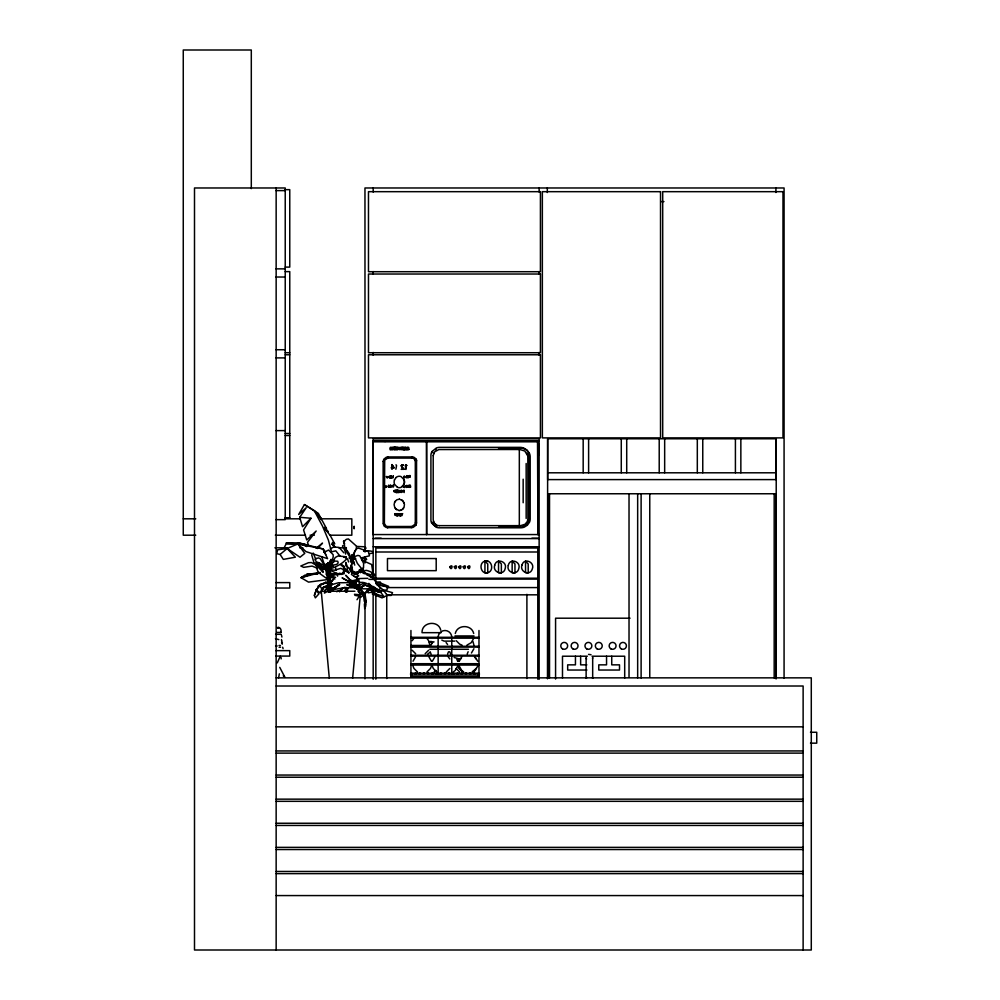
<?xml version="1.0" encoding="UTF-8"?>
<svg xmlns="http://www.w3.org/2000/svg" width="1000" height="1000" viewBox="0 0 1000 1000"><rect width="100%" height="100%" fill="white"/><g stroke="black" fill="none" stroke-linecap="round" stroke-linejoin="round"><path stroke-width="1.5" d="M539.3 534.562L372.788 534.562L372.8 440.7L539.3 440.688M537.788 534.562L537.8 440.7M547.487 678.8L547.65 438.775L776.25 438.775L776.25 479.6L547.65 479.6L547.65 438.775M776.087 678.975L776.25 438.775M523.162 479.2L523.162 502.75M526.163 463.5L526.163 518.45M346.488 587.487L347.938 588.075L347.212 587.65C348.438 587.762 343.812 588.263 345.525 592.025M394.825 501.788L395.288 501.15M408.675 487C406.838 487.762 409.1 483.4 408.675 487M387.738 527.638L387.775 526.512L411.825 526.487L414.988 524.312A3.287 3.287 0 0 0 415.3 522.913L415.3 460.825L413.762 458.425A3.325 3.325 0 0 0 412.638 458.088L387.675 458.088L384.688 460.138L384.387 523.5L386.062 526.112A3.625 3.625 0 0 0 387.3 526.487L387.725 527.612L411.312 527.638A5.812 5.812 0 0 0 413.312 527.275L415.863 525.288M412.188 458.062L412.238 456.95L388.162 456.95A5.562 5.562 0 0 0 386.238 457.287L383.812 459.188L383.137 461.425L383.137 523.538L384.1 526.038L385.988 527.325A5.088 5.088 0 0 0 387.75 527.638M408.05 475.7C406.75 479.837 411.037 476.025 408.05 475.7M282.225 644.212L282.337 642.412M433.2 455.625L434.562 451.875L438.837 449.562L519.888 449.5L524.8 451.037L527.837 455.975L527.9 518.8L527.35 521.462L525.062 524.25L520.588 525.65L439.45 525.65M281.613 643.2L281.775 640.863M412.25 456.95A4.787 4.787 0 0 1 413.9 457.238L415.988 458.862L416.55 460.788L416.55 522.95L415.85 525.288M347.238 569.913L347.463 567.188L345.825 562.438L345.838 565.775L348.9 568.025L350.375 570.588L358.713 575.825L356.812 576.962L354.25 576.375M352.625 678.25L360.238 595.9M350.487 561.812L350.875 557.575M351.213 562.025L351.875 554.963M359.613 572.013L359.762 570.5M408.05 476.425C408.938 474.087 409.05 479.263 408.05 476.938M350.575 585.375L354.4 583.775L365.075 594.212C364.012 599.4 367.85 603.425 364.65 608.538L364.637 603.138L366.112 601.15L365.075 594.212L354.4 583.775L351.887 584.675M351.287 565.225L351.912 573.3M592.562 658.45L592.675 657.6M354.812 557.812L355.025 556.413L357.9 555.425L359.812 555.9L363.612 563.4L363.537 567.788L360.5 570.363M410.55 487.038L409.688 487.212L409.613 486.375M278.587 677.962L279.325 673.825M353.812 573.913L354.137 572.463L358.85 571.525L360.975 569.513L360.9 567.775L357.375 563.387L355.513 559.175L352.25 557.8L351.55 567.075L353.363 572.55M346.262 591.95L346.9 589.075M346.562 590.875L347.2 588M347 592.2L347.95 587.888M385.85 487.413C388.462 485.538 384.212 485.188 385.863 487.413M387.75 477.738C388.925 475.175 386.8 479.963 386.312 476.438C387.113 477.738 387.6 477.275 388.075 476.438M357.975 591.287L362.738 595.175L365.075 594.212L364.312 597.25L361.188 591.737L361.512 590.013L359.938 590.712L353.25 586.9M389.3 487.05C389.738 482.438 386.55 488.288 389.3 487.05M407.413 477.438C407.837 472.788 404.688 478.688 407.425 477.438M409.137 449.375C405.938 450.312 411.337 446.637 407.238 447.413C409.75 446.7 405.012 450.988 409.137 449.375M331.625 590.425L332.4 588.038M410.55 487.038L409.487 487.375L409.613 486.05M277.262 662.887L280.225 656.287M331 582.362L325.225 582.362L326.087 582.45L318 586.35L320.562 584.6L316.012 589.825L318.913 593.85L315.325 597.875L314.363 595.4L316.238 590.163L320.562 584.6L331.825 581.062M352.413 567.325L350.175 571.85M433.438 453.988L433.713 453.237M349.9 569.5L352.075 562.775C351.85 557.062 345.337 553.45 346.337 547.612L345.613 547.863L346.025 549.538M394.738 501.688L394.1 504.675L394.775 507.562M323.562 587.238L323.825 586.613L321.413 591.038L324.4 586.812L330.887 583.175M352.5 555.588L351.562 558.387L353.75 557.087L354.613 551.475L356.625 548.663L358.663 548.125L368.512 551.688L369.438 555.8L361.912 557.75M413.025 661.237L415.487 656.963M432.35 661.237L434.812 656.963M431.425 666.162L430.475 668.462L426.987 671.95M455.288 633.475C457.3 624.325 471.675 624.325 473.688 633.475M447.587 654.038L448.537 651.737M458.2 661.237L459.15 658.938M458.6 661.237L459.55 658.938M459.263 661.237L461.725 656.963M457.675 666.162L455.213 670.438L453.237 671.95M467.188 654.038L468.137 651.737M473.688 638.4L471.225 642.675L466.95 645.138M473.9 648.75L471.438 653.012M477.663 666.162L475.188 670.438L473.225 671.95M281.562 640.7L281.5 639.55M360.5 572.75L360.863 571.95M365.075 594.212L363.738 597.175L364.325 601.462L366.112 601.15L364.513 604.388L364.675 607.163L365.325 606.825M401.35 465.6L402.113 464.775M408.825 485.525C405.913 484.925 409.675 490 408.825 485.525M394.438 479.9L396.075 477.512M396.012 477.512L397.225 476.725A4.688 4.688 0 0 1 401.112 476.625L404.025 479.65A6.3 6.3 0 0 1 404.125 484.025L401.337 487.2A4.688 4.688 0 0 1 397.4 487.3M328.15 579.237L329.35 576.9L328.825 571.287M390.387 477.875C391.087 473.425 387.837 478.263 390.288 477.975M304.425 504.575L318.312 513.35L320.9 518.15L314.275 510.65L304.425 504.575L298.688 514.462L306.225 507.738L299.7 517.312L302.55 526.712L310.963 518.25L299.7 517.312M322.663 589.1L320.462 592.825L316.238 590.163L314.363 595.4M323.862 586.75L321.538 590.612L321.488 588.2L320.125 586.188L320.55 584.312L324.688 582.9L327.85 583.212M332.312 583.6L328.55 589.625L332.212 584L326.662 589.425L329.812 584.9M310.963 518.25L303.575 529.925L306.75 539.975L316.175 531.025L307.5 542.362L308.425 545.275M357 599.725L359.288 596.138L354.85 595.337M399.087 510.575C403.237 510.737 405.688 505.6 403.8 502.15M402.85 509.025L403.7 507.875M361.812 571.975L362.425 571.15L363.188 572.55M327.837 570.938L330.012 568.612C325.1 569.875 318.962 568.75 315.887 564.688L316.962 564M412.15 640.7L413.663 638.725M431.087 644.513L432.6 642.537M428.65 650.225L425.163 653.713M449.8 668.462L446.312 671.95M476.05 668.462L472.562 671.95M388.975 487.113L388.663 485.387L388.825 487.212M278.75 627.513L277.638 627.85M432.013 452.663L432.587 451.987M402.488 486.413C404.825 484.562 402.262 486.05 403.725 487.113C403.875 485.9 406.362 485.763 404.45 487.488M361.788 587.275L364.875 583.775M329.913 584.275L327.137 587.312L333.6 579.038L327.463 585.875L338.413 582.775L350.85 582.638L342.1 577.875L353.612 583.962L345.712 575.25L354.338 584.312L356.6 585.388L351.4 580.612M331.362 591.337L335.812 586.838L328.013 591.85M317.512 548.538L322.512 543.1L316.625 547.837M355.275 583.362L358.363 580.013L359.6 583.95L355.538 586.087M339.438 591.425L342.413 588.25L345.075 587.25M339.588 591.8L342.413 588.25M326.425 569.75L332.038 564.012L335.188 557.513L337.975 556.025L345.588 556.7L346.362 559.225C341.463 564.425 334.7 567.837 327.762 569.425M371.725 573.462L372.837 572.337L371.65 564.513L361.912 560.15M328.787 586.263L324.762 590.325L324.462 593.1L339.712 584.475L337.375 586.237M331.5 591.15L335.812 586.838M343.025 545.462L342.562 545.925C341.438 545.112 346.45 551.862 345.613 554.113M364.012 593.625L371.65 586.237L368.812 583.362M392.738 477.55C393.638 474.087 393.088 479.175 392.725 477.55M368.913 579.4L374.525 579.388L374.188 577.337C368.25 577.525 364.938 571.362 359.212 571.263L356.362 573.625M409.6 486.375L410.525 486.425L410.325 485.275L409.312 485.275L410.138 485.538L409.613 486.05M311.7 554.888L313.962 562.788L320.087 563.525M355.425 574.425L358.375 571.825M360.788 597.263L369.35 589.888M341.138 574.1L345.375 570.5L348.988 572.875M280.113 554.438L283.325 559.388L295.4 557.2L287.137 548.513L284.387 547.312L286.075 544.038L297.825 543.95L304.775 553.375L300.012 557.225L287.137 548.513L277.587 549.825L276.762 553.688L280.113 554.438L287.137 548.513L297.825 543.95L307.238 545L323.15 548.975L327.562 558.663L305.988 551.6L297.825 543.95L285.988 543.088L297.525 542.85L307.238 545L298.488 542.675L306.725 546.562M342.925 587.975L339.462 590.788L336.613 591.688M326.463 568.138L328.237 566.712M427.463 654.262L429.438 652.75M434.062 671.95L436.037 670.438M472.163 671.95L474.137 670.438M352.025 556.6L353.812 555.225M330.337 591.5L335.025 587.987M337.075 586.5L330.175 591.038L339.438 584.237L328.812 592.112L334.175 588.638M336.725 586.225L330.525 590.763L337.738 585.462L331.7 589.837L343.688 587.85L355.238 587.762L346.812 584.725L356.975 588.612L349.338 583.038L357.438 588.837M343.275 572.025L345.375 570.5L347.512 572.1M330.275 548.962L333.462 547.05L339.062 547.4L343.875 552.825M390.863 477.312C393 480.087 391.413 472.962 390.863 477.312M353.438 583.075L358.363 580.013L353.075 583.175M330.962 591.838L331.012 588.3M327.5 570.612L329.162 579.375L328.462 579.763L327.688 579.637L325.825 570M330.387 589.212L331.012 588.275L331.587 590.9M356.95 586.925L363.188 583.488M330.225 565.4L332.438 564.188M358.975 588.513L365.275 585.075L375.4 588.9L380.712 592.288L384.025 596.7L375.387 593.763L369.762 588.938M318.25 562.525L319.275 564.487L325.75 569.5L327.3 569.738M329.988 583.413L329.087 578.85L328.312 578.75L329.162 579.375L327.612 579.125L328.775 584.987M363.75 550.938L365.962 548.212L365.238 546.8L356.763 546.438M376.012 582.75L380.4 582.987L388.663 586.35L376.875 584.6L383.438 590.163L392.537 592.663L391.087 595.45L387.2 595.4L382.038 597.875L372.212 593.85L375.025 592.925M484.938 561.1C478.225 562.95 480.737 574.688 487.75 572.775C494.462 570.925 491.95 559.175 484.938 561.1L484.938 572.775L487.75 572.775L487.75 563.95L484.938 561.1L487.75 561.1M406.95 477.6L406.788 475.775L406.962 477.6M323.888 552.388L328.587 550.037L333.113 554.663C334.3 560.85 327.45 563.162 325.5 568L321.788 556.862M358.375 588.162L365.275 585.075L380.712 592.288L368.775 589.738L375.4 588.9L359.825 588.775M331.3 551.888L335.8 550.837L339.95 556M370.288 587.413L372.925 586.287M400.425 510.425L401.688 509.9M353.275 582.125L358.812 579.913M358.2 572.975L356.175 573.675L352.025 572.7L357.25 574.163M360.225 572.275L366.138 570.35C368.688 570.462 376.8 574.475 374.525 575.788L364.4 572.925M377.825 592.013L386.938 589.825L387.85 587.025L376.875 584.6M340.95 574.45L344.188 573.713L344.188 571.737L342.95 569.275L340.712 568.35L334.438 570.237L326.575 569.025L328.562 570.8L330.363 570.475L338.425 574.1M338.612 573.587L340.112 573.138M324.8 583.35L331.887 581.263M586.562 677.312L586.275 677.387A3.613 0.8 0 0 0 586.275 678.2M361.737 558.938L366.163 558.575L366.675 559.462L364.575 560.638M320.462 572.5L301.038 577.7L308.538 582.125L330.65 579.188L328.375 571.95M395.075 513.725C393.688 516.038 396.763 515.875 396.125 513.713L395.075 513.725M350.163 581.388L358.612 579.188L351.4 574.45M363.675 551.287C365.75 550.3 374.963 550.763 373.038 552.913L369.462 553.8M351.15 556.1L352.975 555.688M319.275 572.413L304.85 575.163L301.038 577.7L310.613 574.325L306.737 574.175L317.663 574.188M355.7 558.612L351.438 559.487L355.312 558.888M367.837 578.325L356.975 578.612M374.3 591.75L368.212 592.825L366.962 590.337M377.35 591.225L383.438 590.163L387.2 595.4M324.038 587.413L328.663 586.712M322.075 567.837L324.888 567.438L322.062 567.612M434.025 641.875L429.087 641.875M461.4 658.475L458.938 658.8L454.175 657.525M588.55 654.388L591.038 654.725M399.475 499.137L396.812 499.812L394.938 501.838M383.45 523.525L384.363 523.5M415.3 460.825L416.55 460.788A3.487 3.487 0 0 0 416.238 459.325M285.225 189.65L289.762 189.65L289.762 267.1L285.225 267.1M276 190.613L285.225 190.613M660.837 201.588L663.938 201.588M276 268.863L285.225 268.863M285.225 271.625L289.762 271.625L289.762 518.25L285.225 518.25M276 277.025L285.225 277.025M276 349.738L285.225 349.738M285.225 352.725L289.762 352.725M285.225 354.775L289.762 354.775M276 357.9L285.225 357.9M276 430.613L285.225 430.613M285.225 433.475L289.762 433.475M285.225 435.525L289.762 435.525M537.938 441.062L372.938 440.688M372.788 441.812L537.788 441.812M539.188 444.475L539.188 445.225M539.188 446.725L539.188 447.475M498.488 448.15L522.575 448.263L526.275 449.825L528.675 452.825L529.263 518.825A7.675 7.675 0 0 1 528.725 521.625L526.487 524.8L521.925 527L498.775 527M539.188 448.225L539.188 448.975M539.188 450.475L539.188 451.225M539.188 452.738L539.188 453.488M539.188 454.237L539.188 454.988M403.738 469.2L401.125 469.3L403.95 469.3L401.35 466.012M395.863 469.263C397.013 464.175 396.375 465.325 395.962 464.837M547.65 472.8L776.225 472.8M393.363 485.15C392.262 489.162 394.625 485.863 393.35 485.15M285.225 517.762L289.762 517.762M183.263 518.812L195.75 518.812M284.713 518.812L300.325 518.812M320.613 518.812L351.825 518.812L351.825 535.2L329.975 535.2L324.062 527.663L328.225 531.75L324.513 527.362L326.525 528.6L322.362 520.85L314.275 510.65L322.5 526.112L328.4 540.112L331.438 551.613M276 519.65L285.225 519.65L285.225 187.975L194.5 187.975L194.5 950L811.287 950L811.287 677.85L276.15 677.85M537.938 534.188L537.525 441.062M195.75 535.2L183.263 535.2L183.263 50L251.3 50L251.3 188.625M275.35 535.2L305.438 535.2M310.075 535.2L314.375 535.2M375.125 538.225L381.2 538.225M531.875 538.225L537.95 538.225M373.188 538.6L539.138 538.6M373.188 546.763L539.138 546.763M274.9 547.812L287.325 547.812M299.75 547.812L302.863 547.812M338.587 547.812L343.25 547.812M375.85 552L537.788 552M375.85 578.212L537.788 578.212M375.85 579.125L537.788 579.125M275.875 582.6L289.762 582.6L289.762 588.038L275.875 588.038M386.75 587.575L537.788 587.575M354.9 591.237L321.262 591.237L329.312 678.25M386.75 594.825L537.788 594.825M630.062 618.2L555.575 618.2L555.575 679.075M277.175 627.513C280.3 626.737 281.688 629.85 280.912 632.425M277.8 627.987L278.712 627.987M276.975 632.425L281.075 632.425M441.087 632.675L422.038 632.675C421.55 621.95 438.45 619.725 440.763 630.212M275.6 634.312L281.212 634.312M454.963 635.938L474.012 635.938M410.938 637.3L478.975 637.3M410.938 638.112L478.975 638.112M454.775 641.112L444.062 641.112L441.8 640.075M279.012 645.462L280.425 645.462M410.875 645.462L429.925 645.462L428.65 640.7L427.137 638.725M275.6 645.987L277.25 645.987M429.438 646.012L430.95 646.012M410.938 646.275L478.975 646.275M410.938 647.1L478.975 647.1M279.088 647.225L280.613 647.225M429.812 649.275L448.862 649.275M449.412 649.275L468.462 649.275M275.875 650.638L289.762 650.638L289.762 656.075L275.875 656.075M410.938 655.263L478.975 655.263M410.938 656.075L478.975 656.075M587.375 656.213L562.487 656.213L562.487 678.062M592.038 656.213L624.7 656.213L624.7 678.062M412.7 663.7L431.75 663.7M432.025 663.7L450.75 663.7M450.938 663.7L458 663.7M458.2 663.7L477.987 663.7M410.938 664.237L478.975 664.237M586.85 664.85L580.638 664.85L580.638 656.213M410.938 665.062L478.975 665.062M586.925 670.037L567.675 670.037L567.675 664.85L575.45 664.85L575.45 656.213M410.938 673.225L478.975 673.225M410.412 674.038L479.5 674.038M410.938 675.95L478.975 675.95M276.15 686.012L803.125 686.012L803.125 950M276.15 726.838L803.125 726.838M810.487 732.275L816.737 732.275L816.737 743.162L810.487 743.162M276.15 750.938L803.125 750.938M276.15 753.125L803.125 753.125M276.15 775.05L803.125 775.05M276.15 777.225L803.125 777.225M276.15 799.15L803.125 799.15M276.15 801.325L803.125 801.325M276.15 823.25L803.125 823.25M276.15 825.438L803.125 825.438M276.15 847.362L803.125 847.362M276.15 849.538L803.125 849.538M276.15 871.462L803.125 871.462M276.15 873.637L803.125 873.637M276.15 895.575L803.125 895.575M337.25 574.2L326.062 574.175L340.125 574.325L327.775 575.163L335.6 577.337M315.637 564.837L321.712 564.95M343.688 556.875L346.225 556.938M275.45 638.688L278.85 639.612M383.137 461.425L384.387 461.463M415.3 522.913L416.55 522.95M315.512 547.762L317.325 547.85M439.462 525.65L438.575 525.6A6.463 6.463 0 0 1 436.287 524.875L434.038 522.762L433.2 519.812L433.212 455.625M367.1 574.95L370.075 575.163M354.462 594.288L360.163 594.775L358.263 589.8M351.838 558.2L354.888 558.475M381.475 441.05L385.55 441.45M319.613 565.862L323.8 566.888M344.275 557.288L346.5 557.625M399.412 499.137L403.075 500.938M399.15 510.575L395.487 508.775M297.825 543.95L323.15 548.975L325.7 554.6M370.012 586.737L373.05 587.362M330.138 577.025L334.4 578.1M437.013 527L433.888 525.275M283.25 675.837L284.4 676.25M390.487 485.412L390.25 487.212L390.55 485.462M462.025 645.138L459.725 644.188L456.238 640.7M392.1 485.838C391.912 483.837 391.238 489.613 392.113 485.838M402.85 464.775C405.863 466.625 399.162 463.1 401.863 467.125M370.05 576.55L372.25 577.812M317.887 566.062L311.488 562.562L308.463 562.7L300.812 566L303.663 567.35L312.087 566.087L317.863 568.425M325.025 567.625L327.475 569.087M358.025 588.987L349.812 584.025L358.862 589.525M397.463 487.3L394.538 484.288A6.3 6.3 0 0 1 394.5 479.9M435.637 524.462L436.3 524.875M329.125 565.875L330.138 566.575L328.387 566.213M318.5 566.087L320.2 567.362M321.887 568.638L323.587 569.925M349.062 557.837L351.025 559.35M463.7 671.95L461.725 670.438L459.263 666.162M463.038 671.95L459.55 668.462L458.6 666.162M462.638 671.95L459.15 668.462L458.2 666.162M459.65 671.95L456.163 668.462M415.637 653.713L412.15 650.225M436.788 671.95L433.3 668.462L432.35 666.162M417.463 671.95L413.975 668.462L413.025 666.162M373.688 586.65L378.188 590.125M334.913 579L330.163 575.312L328.488 571.7M327.95 579.412L318.3 572.438L316.188 566.975M350.75 559.938L352.612 561.45M351.575 580.25L359.438 586.75L351.637 580.725M356.987 579.738L360.238 582.438C367.688 581.413 372.225 588.562 378.925 589.775L380.475 588.438L373.35 578.438M340.513 564.587L347.713 570.812M327.925 570.5L333.725 575.5M401.975 500L404.338 503.55M396.6 509.725L394.712 507.562M319.538 568.675L323.312 572.188L322.212 571.125M323.8 550.188L325.487 551.85M341.7 564.462L343.512 566.25M351.812 555.487L353.413 557.087L352.337 554.6M344.588 541.375L343.975 540.763L343.45 541.587L344.65 543.8M393.363 476.188L392.925 477.025L393.363 476.188M346.962 550.388L349.338 553.8L350.312 557.537M317.875 514.987L320.9 518.15M334.712 546.975L331.8 543.812L334.65 547.062L332.388 542.475L334.75 543.862L330.062 535.15M328.862 571.525L330.737 573.587M401.925 467.075L403.938 469.3M351.025 580.85L355.75 586.5M475.188 656.963L477.663 661.237M474.538 656.963L476.05 658.938M446.075 642.537L447.587 644.513M448.288 656.963L449.8 658.938M428.963 656.963L431.425 661.237M433.4 524.75L432.638 523.6M409.363 475.788C410.737 480.4 410.312 473.363 409.55 476.05M327.987 566.312L329.5 568.7L330.45 581.987M279.75 667.362L284.962 677.375M357.987 572.825L358.413 573.538M359.387 569.575L359.938 571.875L359.375 570.95M315.688 559.075L313.175 553.038M354.75 565.112L352.25 557.8L354.25 563.65M349.625 556.987L350.825 559.2L356.55 548.312L356.163 545.862L348.375 538.925L346.35 539.312L343.75 541.538L345.225 549.375M526.825 453.225L527.288 454.1M347.463 570.5L348.75 572.962M283.087 648.675L282.688 647.225M586.562 659.2L586.125 657.562L586.125 677.8M472.95 641.513L474.225 646.275M456.725 658.938L457.675 661.237M449.738 651.737L450.688 654.038M430.95 641.25L431.9 643.538M430.138 651.737L431.087 654.038M350.238 557.975L350.812 559.362M433.425 521.375L433.688 522.087M323.15 548.975L324.062 551.8M328.6 565.887L329.5 568.7M324.938 566.925L325.75 569.5M347.537 558.737L348.537 561.962M403.15 485.863C403.575 489.888 404.25 484.4 404.462 487.488M335.412 567.388L336.15 570.312M336.875 573.25L337.612 576.175M281.512 635.312L281.913 637.062M329.613 589.1L330.275 592.125M527.625 455.012L527.825 455.975M329.562 585.163L326.6 570.125M327.575 571.112L329.162 579.375M354.05 571.55L354.312 574.038M330.175 582.025L328.963 570.288L329.312 576.2M330.788 587.9L331.087 590.837L330.875 587.888M329.513 579.15L329.7 582.1M411.25 526.512L411.3 527.638M388.162 456.95L388.212 458.062M281.112 657.613L281.163 658.9M344.05 566.112L344.075 571.688M426.675 441.812L426.763 534.562M784.075 678.3L784.075 187.975L364.963 187.975L365.025 552.025M775.913 187.975L775.913 192.512M775.913 678.138L775.913 493.762L547.8 493.762L547.8 678.138M774.188 493.762L774.188 677.95M740.85 438.775L740.85 472.8M735.413 438.775L735.413 472.8M702.763 438.775L702.763 472.8M697.312 438.775L697.312 472.8M664.663 438.775L664.663 472.8M659.212 438.775L659.212 472.8M649.762 493.762L649.762 677.025M641.112 493.762L641.112 677.95M637.663 493.762L637.663 677.95M629.025 493.762L629.025 677.025M626.712 438.775L626.712 472.8M621.275 438.775L621.275 472.8M611.737 656.213L611.737 664.85L619.513 664.85L619.513 670.037L598.775 670.037L598.775 664.85L606.55 664.85L606.55 656.213M592.675 657.562L592.675 677.8M588.612 438.775L588.612 472.8M583.175 438.775L583.175 472.8M549.525 493.762L549.525 677.95M547.312 187.975L547.312 192.512M539.138 187.975L539.138 192.062M539.138 271.575L539.138 274.3M539.138 352.45L539.138 355.175M539.138 679.275L539.138 438.775L373.188 438.775L373.188 577.938M537.938 440.688L537.938 534.562M537.788 679.188L537.788 548.013L375.85 548.013L375.85 583.763M526.9 594.325L526.9 678.575M519.325 449.5L519.325 525.65M478.975 630.5L478.975 676.762L410.938 676.762L410.938 630.5M478.15 637.3L478.15 638.112M478.15 646.275L478.15 647.1M478.15 655.263L478.15 656.075M478.15 664.237L478.15 665.062M478.15 673.225L478.15 676.762M474.775 673.225L474.775 674.038M474.363 673.225L474.363 674.038M473.95 673.225L473.95 674.038M470.575 673.225L470.575 674.038M470.163 673.225L470.163 674.038M469.75 673.225L469.75 674.038M466.362 673.225L466.362 674.038M465.962 673.225L465.962 674.038M465.55 673.225L465.55 674.038M462.163 673.225L462.163 674.038M461.763 673.225L461.763 674.038M461.35 673.225L461.35 674.038M457.962 673.225L457.962 674.038M457.562 673.225L457.562 674.038M457.15 673.225L457.15 674.038M453.762 673.225L453.762 674.038M453.35 673.225L453.35 674.038M452.95 673.225L452.95 674.038M451.763 674.038L451.763 637.3A6.8 6.8 0 0 0 444.95 630.5A6.8 6.8 0 0 0 438.15 637.3L438.15 674.038M449.562 673.225L449.562 674.038M449.15 673.225L449.15 674.038M448.75 673.225L448.75 674.038M445.363 673.225L445.363 674.038M444.95 673.225L444.95 674.038M444.55 673.225L444.55 674.038M441.163 673.225L441.163 674.038M440.75 673.225L440.75 674.038M440.337 673.225L440.337 674.038M436.962 673.225L436.962 674.038M436.55 673.225L436.55 674.038M436.138 673.225L436.138 674.038M432.762 673.225L432.762 674.038M432.35 673.225L432.35 674.038M431.938 673.225L431.938 674.038M428.55 673.225L428.55 674.038M428.15 673.225L428.15 674.038M427.738 673.225L427.738 674.038M426.463 441.812L426.475 534.562M424.35 673.225L424.35 674.038M423.95 673.225L423.95 674.038M423.537 673.225L423.537 674.038M420.15 673.225L420.15 674.038M419.75 673.225L419.75 674.038M419.338 673.225L419.338 674.038M415.95 673.225L415.95 674.038M415.538 673.225L415.538 674.038M415.138 673.225L415.138 674.038M411.75 637.3L411.75 638.112M411.75 646.275L411.75 647.1M411.75 655.263L411.75 656.075M411.75 664.237L411.75 665.062M411.75 673.225L411.75 676.762M386.737 594.325L386.737 678.575M375.85 593.775L375.85 679.188M373.188 187.975L373.188 192.062M373.188 271.575L373.188 274.3M373.188 352.45L373.188 355.175M373.137 591.912L373.188 679.275M365.025 556.712L365.025 562.962M365.025 592.65L365.025 597.337M365.025 600.462L364.963 678.863M354.275 526.425L354.275 528.6M354.012 526.425L354.012 528.6M276.15 187.975L276.15 950M435.4 449.762A12.463 12.463 0 0 1 436.213 449.338M432.362 522.975A5.787 5.787 0 0 1 432.175 522.325M403.963 479.65A6.3 6.3 0 0 1 404.062 484.025M592.525 677.387A3.613 0.8 0 0 1 592.525 678.2M592.562 677.613A3.275 0.737 0 0 1 592.562 677.987M586.562 678.162A3.275 0.737 0 0 1 586.562 677.438M389.538 476.7C389.875 480.1 390.887 474.5 389.525 476.7M391.112 476.7C391.45 480.1 392.463 474.5 391.1 476.7M406.362 486.125C406.725 489.513 407.688 483.925 406.362 486.125M389.675 486C390.412 490.363 391.675 483.013 389.675 486M406.112 486.075C406.863 490.438 408.1 483.088 406.1 486.075M327.95 562.737L328.862 564.362L327.95 562.737M391.625 448.525L390.925 449.338L391.05 448.338L389.862 448.338C389.375 451.637 394.125 449.237 391.887 447.337C388.913 447.275 390.9 447.312 391.625 448.525M400.425 491.238L401.138 492.525L402.325 491.712A1.688 1.688 0 0 0 402.287 490.925L401.25 490.238L400.425 491.238M363.137 571.825L363.075 573.162L364.525 573.713L364.6 572.388L363.137 571.825M402.088 491.425C400.425 494.363 400.775 488.363 402.088 491.425M398.088 448.8C397.812 451.3 394.212 449.212 395.712 447.15L396.475 447.15L396.9 449.312L397.325 447.15L398.088 447.15L398.088 448.8M400.637 447.912C398.525 452.938 398.3 445.3 400.637 447.912M402.638 490.763L404.162 492.525L404.162 490.275L402.638 490.763M449.825 566.788C451.438 572.487 453.913 562.788 449.825 566.788M454.288 566.788C455.9 572.487 458.363 562.788 454.288 566.788M458.738 566.788C460.35 572.487 462.825 562.788 458.738 566.788M463.2 566.788C464.812 572.487 467.275 562.788 463.2 566.788M467.65 566.788C469.263 572.487 471.737 562.788 467.65 566.788M494.688 565.375C492.287 572.438 503.762 576.188 505.2 568.5C507.6 561.425 496.138 557.688 494.688 565.375M508.3 565.375C505.9 572.438 517.375 576.188 518.812 568.5C521.213 561.425 509.738 557.688 508.3 565.375M393.913 490.712C394.087 493.25 395.575 491.887 395.513 490.275L393.913 490.712M402.912 490.8L403.9 491.337L403.9 490.538L402.912 490.8M398.4 491.825C398.387 495.763 396.675 485.588 399.45 492.525C399.862 492.75 400.325 488.15 398.4 491.825M394.188 490.737L395.238 491.262L395.238 490.525L394.188 490.737M394.913 514.138L395.887 514.625L394.913 514.138M522.013 564.963C519.188 571.8 530.312 576.475 532.312 568.9C535.138 562.062 524.012 557.388 522.013 564.963M362.113 568.425L361.9 569.562L363.275 570.375L363.488 569.25L362.113 568.425M404.275 476.538C404 479.075 403.325 476.875 404.137 476.163C405.788 475.8 404.412 479.85 404.275 476.538M403.263 447.8L402.775 449.913L401.725 447.8L401.087 449.913L401.087 447.15L402.1 447.15L402.488 448.825L402.875 447.15L403.888 447.15L403.888 449.913L403.263 447.8M405.487 447.863L404.925 449.913L404.125 449.913L405.062 447.15L405.9 447.15L406.838 449.913L406.05 449.913L405.487 447.863M399.275 515.188C398.212 511.575 398.263 518.125 398.537 514.05L399.312 515.8L399.85 514.012C399.95 519.087 400.375 510.637 399.263 515.188M406.75 465.55L405.8 464.837C406.875 476.987 403.875 461.025 406.763 465.55M326.912 563.825L326.5 564.637L327.675 565.262L328.088 564.45L326.912 563.825M432.088 451.463L431.575 452.425A7.75 7.75 0 0 0 430.913 455.562L430.913 519.875A7.488 7.488 0 0 0 431.562 522.913L436.138 527.188A8.963 8.963 0 0 0 439.375 527.8L520.662 527.8A10.1 10.1 0 0 0 524.3 527.112L527.4 525.188L529.462 522.288A8.425 8.425 0 0 0 530.188 518.875L530.188 456.938A9.05 9.05 0 0 0 529.412 453.275L527.188 450.163L523.862 448.088A10.85 10.85 0 0 0 519.95 447.362L439.675 447.362A9.287 9.287 0 0 0 436.325 447.987L432.088 451.463M394.475 447.15L393.537 448.675L393.537 447.15L392.812 447.15L392.812 449.913L394.475 448.4L394.475 449.913L395.2 449.913L395.2 447.15L394.475 447.15M332.125 563.112L331 564.712L325.087 566.638L326.987 566.975L327.837 565.288C330.838 565.125 340.238 565.638 337.75 561.263L334.738 561.062L332.125 563.112M330.675 565.675L331.213 567.163L330.675 565.675M329.862 584.525L327.038 587.75L329.888 584.562M316.3 558.5L314.95 559.55L316.325 561.763L324.162 565.363L325.05 567.413L327.812 567.438L324.95 566.087L320.188 558.638L318.488 557.913L316.3 558.5M325.8 564.4L325.25 566.175L325.8 564.4M328.188 566.788L327.075 567.25L327.4 568.488L328.512 568.025L328.188 566.788M330.213 564.388L329 564.65L329.25 565.95L330.462 565.688L330.213 564.388M331.962 563.95L330.188 563.375L331.962 563.95M330.887 560.975L329.613 561.038L329.75 562.35L331.025 562.275L330.887 560.975M380.475 582.362L376.05 582.4L380.475 582.362M540.425 191.675L368.475 191.675L368.475 271.712L540.425 271.712L540.425 191.675M660.525 191.675L542.35 191.675L542.35 437.887L660.525 437.887L660.525 191.675M782.987 191.675L662.7 191.675L662.7 437.887L782.987 437.887L782.987 191.675M540.425 274.025L368.475 274.025L368.475 352.725L540.425 352.725L540.425 274.025M540.425 354.775L368.475 354.775L368.475 437.887L540.425 437.887L540.425 354.775M393.913 467.7L391.075 467.8L394.087 467.8L392 464.575L392 469.263L392.088 464.888L393.913 467.7M397.4 490.275L395.925 490.275L397.125 490.538L396 491.225L397.125 492.25L395.887 492.525L397.4 492.525L397.4 490.275M397.887 513.713L396.525 513.713L397.638 513.95L396.587 514.6L397.638 515.55L396.488 515.8L397.887 515.8L397.887 513.713M400.775 513.713L400.525 515.8L400.775 513.713M402.562 513.713L401.062 513.713L401.688 515.8L402.55 513.713M436.2 558.55L387.463 558.55L387.463 570.662L436.2 570.662L436.2 558.55M525.538 561.225L525.538 572.65L528.2 572.863L528.2 563.95L525.538 561.225M501.362 572.775L498.537 572.775L498.537 561.1L501.362 563.95L501.362 572.775M514.963 572.775L512.15 572.775L512.15 561.1L514.963 563.95L514.963 572.775M333.6 560.438L332.887 560.413L334.325 561.45L333.6 560.438M329.925 566.087L328.612 566.025L328.638 567.288L329.95 567.35L329.925 566.087M331.7 559.712L330.7 559.513L332.438 560.25L331.7 559.712M332.675 565.75L331.863 565.5L333.275 566.7L332.675 565.75M354.012 555.887L352.887 555.525L352.925 556.65L354.05 557L354.012 555.887M331.325 565.138L329.663 564.338L331.325 565.138M360.45 569.95L361.125 571.425L360.45 569.95M597.05 648.838A3.462 3.462 0 0 0 602.238 645.85A3.462 3.462 0 0 0 597.05 642.85A3.462 3.462 0 0 0 597.05 648.838M586.675 648.838A3.462 3.462 0 0 0 591.862 645.85A3.462 3.462 0 0 0 586.675 642.85A3.462 3.462 0 0 0 586.675 648.838M621.25 648.838A3.462 3.462 0 0 0 626.425 645.85A3.462 3.462 0 0 0 621.25 642.85A3.462 3.462 0 0 0 621.25 648.838M610.875 648.838A3.462 3.462 0 0 0 616.062 645.85A3.462 3.462 0 0 0 610.875 642.85A3.462 3.462 0 0 0 610.875 648.838M562.487 648.838A3.462 3.462 0 0 0 567.675 645.85A3.462 3.462 0 0 0 562.487 642.85A3.462 3.462 0 0 0 562.487 648.838M572.85 648.838A3.462 3.462 0 0 0 578.038 645.85A3.462 3.462 0 0 0 572.85 642.85A3.462 3.462 0 0 0 572.85 648.838"/></g></svg>
